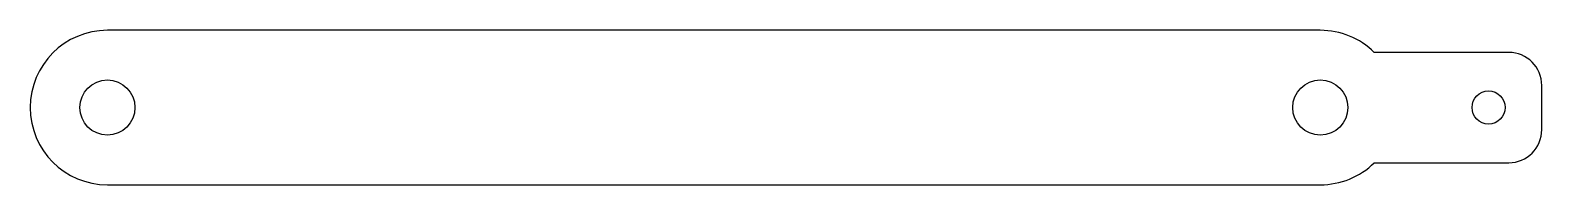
# Model space of a CAD drawing. Header units: millimetres. Extents: x -78 to 59, y 255 to 269.
import ezdxf

# ---------------------------------------------------------------- set-up
doc = ezdxf.new("R2010")
doc.units = ezdxf.units.MM

msp = doc.modelspace()

# ---------------------------------------------------------------- linework, layer by layer
at = {"color": 7, "linetype": 'Continuous', "lineweight": 25}
for p, q in [((39.04, 269.15), (-70.96, 269.15)), ((56.13, 267.15), (43.94, 267.15)), ((59.13, 260.15), (59.13, 264.15)), ((43.94, 257.15), (56.13, 257.15)), ((-70.96, 255.15), (39.04, 255.15))]:
    msp.add_line(p, q, dxfattribs=at)
for centre, radius in [((-70.96, 262.15), 2.5), ((39.04, 262.15), 2.5), ((54.3, 262.15), 1.5)]:
    msp.add_circle(centre, radius, dxfattribs=at)
for centre, radius, start, end in [((-70.96, 262.15), 7, 90, 270), ((39.04, 262.15), 7, 45.5847, 90), ((56.13, 264.15), 3, 0, 90), ((56.13, 260.15), 3, 270, 0), ((39.04, 262.15), 7, 270, 314.4153)]:
    msp.add_arc(centre, radius, start, end, dxfattribs=at)

doc.saveas('drawing.dxf')
